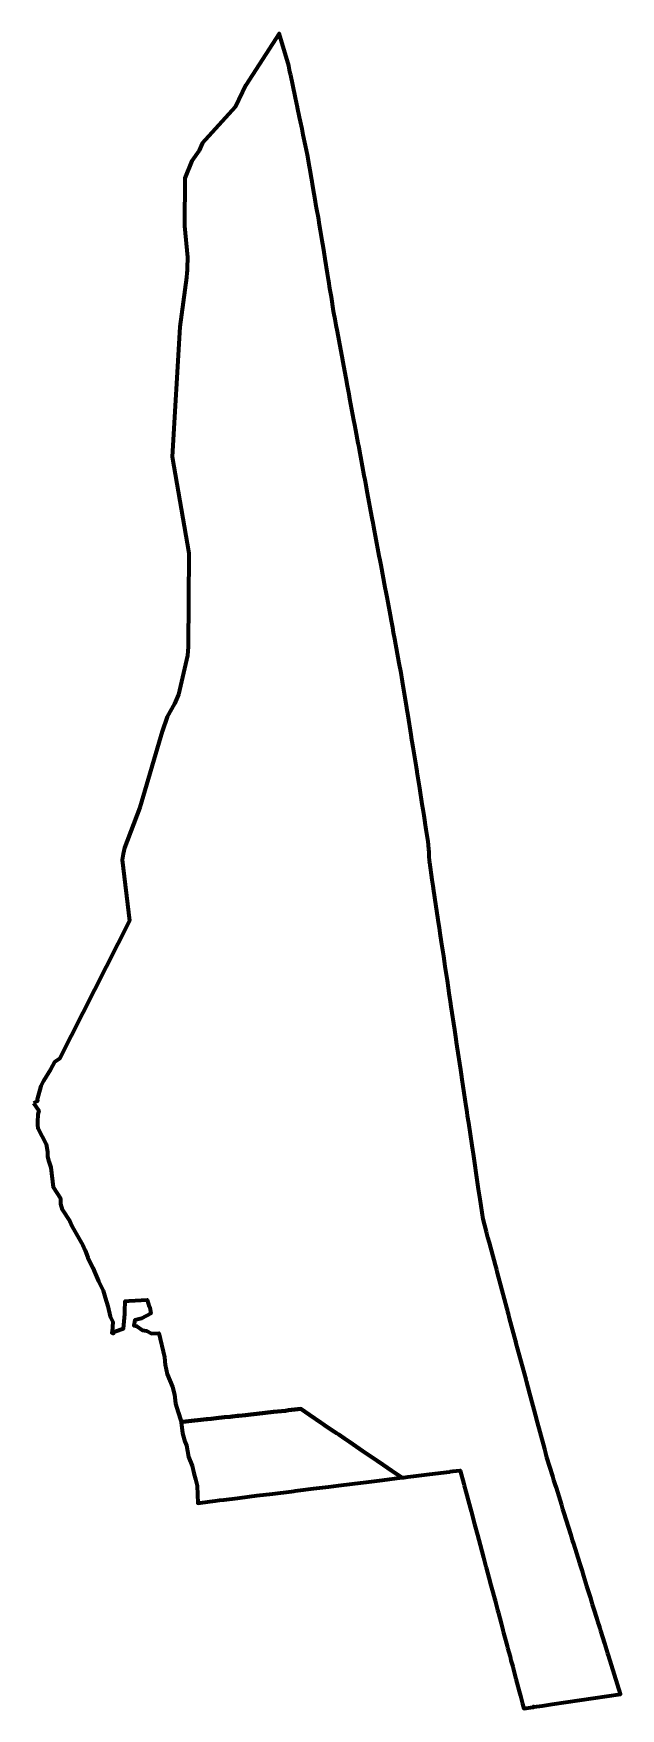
# Model space of a CAD drawing. Header units: metres. Extents: x 808128 to 808223, y 9157433 to 9157703.
import ezdxf

# ---------------------------------------------------------------- set-up
doc = ezdxf.new("R2010")
doc.units = ezdxf.units.M
doc.header["$MEASUREMENT"] = 0
doc.layers.add('2812-21179', color=1, linetype='Continuous')

msp = doc.modelspace()

# ---------------------------------------------------------------- linework, layer by layer
at = {"layer": '2812-21179', "color": 132, "lineweight": 70, "true_color": 0x00cccc}
msp.add_lwpolyline([(808127.86, 9157530.39), (808128.71, 9157529.15), (808128.56, 9157528.57), (808128.51, 9157527.38), (808128.49, 9157526.88), (808128.56, 9157526.35), (808129.9, 9157523.77), (808130.12, 9157522.54), (808130.15, 9157521.76), (808130.35, 9157520.95), (808130.68, 9157520.03), (808131.07, 9157516.84), (808132.23, 9157514.98), (808132.22, 9157514.17), (808132.52, 9157513.21), (808133.73, 9157511.35), (808134.14, 9157510.48), (808135.43, 9157508.22), (808135.82, 9157507.48), (808136.19, 9157506.61), (808136.62, 9157505.48), (808137.45, 9157503.79), (808137.89, 9157502.77), (808138.39, 9157501.68), (808139.1, 9157500.16), (808139.46, 9157499), (808139.89, 9157497.64), (808140.24, 9157495.94), (808140.68, 9157495.08), (808140.59, 9157493.5), (808140.52, 9157493.31), (808140.74, 9157493.22), (808141, 9157493.53), (808142.43, 9157494.03), (808142.63, 9157496.37), (808142.64, 9157496.81), (808142.66, 9157498.44), (808143.31, 9157498.51), (808146.22, 9157498.64), (808146.57, 9157497.57), (808146.66, 9157497.42), (808146.8, 9157496.43), (808145.29, 9157495.65), (808144.23, 9157495.36), (808144.06, 9157494.49), (808144.57, 9157494.39), (808145.45, 9157493.77), (808146.12, 9157493.64), (808146.95, 9157493.24), (808148.11, 9157493.26), (808149.01, 9157489.4), (808149.16, 9157488.17), (808149.46, 9157486.65), (808150.32, 9157484.6), (808150.67, 9157483.37), (808150.81, 9157481.92), (808151.25, 9157480.52), (808151.69, 9157479.15), (808151.72, 9157478.92), (808151.74, 9157478.92), (808152.02, 9157478.95), (808152.5, 9157479.01), (808153.4, 9157479.11), (808154.88, 9157479.27), (808155.81, 9157479.37), (808155.99, 9157479.39), (808156.56, 9157479.45), (808157.36, 9157479.54), (808158.74, 9157479.69), (808159.66, 9157479.79), (808159.96, 9157479.82), (808160, 9157479.83), (808160.83, 9157479.92), (808161.02, 9157479.94), (808162.09, 9157480.06), (808162.98, 9157480.15), (808163.95, 9157480.26), (808166.62, 9157480.55), (808168.55, 9157480.76), (808169.06, 9157480.82), (808170.54, 9157480.98), (808171.06, 9157481.04), (808172.43, 9157480.11), (808174.35, 9157478.8), (808174.67, 9157478.59), (808174.89, 9157478.44), (808175.27, 9157478.18), (808176.47, 9157477.37), (808176.79, 9157477.15), (808177.17, 9157476.89), (808178.09, 9157476.27), (808178.91, 9157475.71), (808181.06, 9157474.24), (808181.21, 9157474.14), (808183.33, 9157472.7), (808184.33, 9157472.03), (808185.76, 9157471.05), (808186.87, 9157470.3), (808187.37, 9157469.96), (808187.7, 9157470), (808188.36, 9157470.08), (808189.24, 9157470.19), (808191.85, 9157470.52), (808195.06, 9157470.91), (808195.18, 9157470.93), (808195.58, 9157470.98), (808196.78, 9157471.13), (808197.37, 9157468.95), (808197.45, 9157468.66), (808197.7, 9157467.72), (808198.23, 9157465.75), (808198.55, 9157464.53), (808199.11, 9157462.44), (808199.58, 9157460.71), (808200.01, 9157459.11), (808200.55, 9157457.06), (808200.95, 9157455.58), (808200.99, 9157455.44), (808201.64, 9157453.02), (808201.65, 9157452.97), (808201.95, 9157451.85), (808202.32, 9157450.48), (808202.32, 9157450.47), (808202.42, 9157450.11), (808202.83, 9157448.59), (808202.96, 9157448.07), (808203.39, 9157446.49), (808203.7, 9157445.33), (808203.81, 9157444.9), (808203.91, 9157444.53), (808204.38, 9157442.8), (808204.46, 9157442.51), (808204.84, 9157441.09), (808205, 9157440.47), (808205.14, 9157439.95), (808205.27, 9157439.47), (808205.36, 9157439.14), (808205.8, 9157437.51), (808205.96, 9157436.91), (808206.34, 9157435.48), (808206.54, 9157434.74), (808206.88, 9157433.45), (808207.09, 9157432.7), (808208.51, 9157432.91), (808208.67, 9157432.93), (808208.65, 9157433.03), (808208.71, 9157432.94), (808210.05, 9157433.14), (808211.63, 9157433.38), (808222.69, 9157435.03), (808220.76, 9157441.23), (808220.65, 9157441.59), (808220.16, 9157443.17), (808219.52, 9157445.22), (808219.38, 9157445.66), (808219.24, 9157446.12), (808219.09, 9157446.59), (808218.93, 9157447.12), (808218.92, 9157447.16), (808218.4, 9157448.82), (808218.19, 9157449.5), (808217.82, 9157450.66), (808217.57, 9157451.49), (808217.27, 9157452.44), (808216.76, 9157454.08), (808216.47, 9157455.01), (808216.11, 9157456.16), (808215.15, 9157459.26), (808214.96, 9157459.85), (808214.65, 9157460.84), (808213.61, 9157464.2), (808213.4, 9157464.88), (808213.2, 9157465.52), (808212.33, 9157468.31), (808212.14, 9157468.9), (808211.94, 9157469.54), (808211.74, 9157470.21), (808210.79, 9157473.23), (808210.62, 9157473.88), (808210.44, 9157474.57), (808209.13, 9157479.44), (808209.12, 9157479.46), (808209.12, 9157479.48), (808209.12, 9157479.49), (808209.11, 9157479.5), (808208.04, 9157483.5), (808207.5, 9157485.53), (808207.46, 9157485.65), (808207.43, 9157485.78), (808205.86, 9157491.62), (808205.82, 9157491.79), (808205.78, 9157491.95), (808205.74, 9157492.09), (808204.78, 9157495.66), (808204.59, 9157496.37), (808204.49, 9157496.74), (808204.41, 9157497.06), (808204.33, 9157497.35), (808203.58, 9157500.15), (808202.77, 9157503.18), (808202.69, 9157503.47), (808202.48, 9157504.26), (808201.51, 9157507.87), (808201.28, 9157508.73), (808201.11, 9157509.36), (808201.03, 9157509.64), (808200.49, 9157511.66), (808200.01, 9157514.87), (808199.77, 9157516.52), (808199.66, 9157517.25), (808198.92, 9157522.2), (808198.82, 9157522.84), (808198.71, 9157523.55), (808198.17, 9157527.2), (808198, 9157528.34), (808197.92, 9157528.88), (808197.85, 9157529.3), (808197.77, 9157529.88), (808197.11, 9157534.23), (808197, 9157535.01), (808196.88, 9157535.79), (808196.32, 9157539.56), (808196.22, 9157540.24), (808196.21, 9157540.28), (808196.09, 9157541.1), (808195.92, 9157542.22), (808195.35, 9157545.99), (808195.23, 9157546.79), (808195.13, 9157547.46), (808195.03, 9157548.14), (808194.9, 9157549.02), (808194.73, 9157550.18), (808194.39, 9157552.45), (808194.26, 9157553.31), (808194.14, 9157554.11), (808193.8, 9157556.37), (808193.58, 9157557.81), (808193.45, 9157558.7), (808193.31, 9157559.61), (808193.2, 9157560.36), (808192.77, 9157563.22), (808192.66, 9157563.96), (808192.56, 9157564.67), (808192.44, 9157565.44), (808192.29, 9157566.43), (808191.87, 9157569.23), (808191.86, 9157569.37), (808191.8, 9157570.35), (808191.76, 9157570.92), (808191.72, 9157571.4), (808191.64, 9157572.63), (808191.32, 9157574.57), (808191.15, 9157575.64), (808191.15, 9157575.66), (808190.96, 9157576.79), (808190.8, 9157577.78), (808190.67, 9157578.62), (808190.25, 9157581.24), (808190.1, 9157582.17), (808189.94, 9157583.14), (808189.83, 9157583.82), (808189.82, 9157583.93), (808189.71, 9157584.62), (808189.19, 9157587.83), (808189.04, 9157588.78), (808189, 9157589.03), (808188.87, 9157589.81), (808188.37, 9157592.98), (808188.18, 9157594.16), (808188.17, 9157594.23), (808188.02, 9157595.18), (808187.5, 9157598.43), (808187.39, 9157599.12), (808187.33, 9157599.45), (808187.26, 9157599.82), (808186.96, 9157601.42), (808186.23, 9157605.32), (808186.23, 9157605.35), (808186.04, 9157606.34), (808185.89, 9157607.18), (808185.69, 9157608.23), (808185.52, 9157609.16), (808185.14, 9157611.2), (808184.98, 9157612.06), (808184.82, 9157612.88), (808184.68, 9157613.63), (808184.01, 9157617.22), (808183.86, 9157618.04), (808183.73, 9157618.7), (808183.62, 9157619.3), (808182.85, 9157623.41), (808182.73, 9157624.04), (808182.64, 9157624.52), (808182.54, 9157625.08), (808181.84, 9157628.82), (808181.73, 9157629.41), (808181.6, 9157630.12), (808181.44, 9157630.97), (808181.3, 9157631.7), (808180.74, 9157634.7), (808180.58, 9157635.58), (808180.45, 9157636.26), (808180.33, 9157636.9), (808179.94, 9157639.01), (808179.78, 9157639.85), (808179.63, 9157640.63), (808178.99, 9157644.06), (808178.85, 9157644.82), (808178.65, 9157645.88), (808178.55, 9157646.45), (808178.48, 9157646.78), (808177.88, 9157649.99), (808177.72, 9157650.87), (808177.51, 9157652.01), (808176.96, 9157654.93), (808176.77, 9157655.93), (808176.59, 9157656.89), (808176.4, 9157657.95), (808176.35, 9157658.2), (808175.98, 9157660.5), (808175.76, 9157661.89), (808175.57, 9157663.07), (808175.53, 9157663.31), (808175.38, 9157664.27), (808175, 9157666.67), (808174.83, 9157667.73), (808174.72, 9157668.42), (808174.52, 9157669.59), (808174.24, 9157671.23), (808174.08, 9157672.16), (808173.88, 9157673.31), (808173.65, 9157674.64), (808173.5, 9157675.48), (808173.43, 9157675.93), (808173.01, 9157678.37), (808172.82, 9157679.46), (808172.78, 9157679.67), (808172.61, 9157680.67), (808172.46, 9157681.54), (808172.14, 9157683.44), (808171.81, 9157684.97), (808171.45, 9157686.65), (808171.25, 9157687.62), (808170.99, 9157688.82), (808170.85, 9157689.52), (808170.52, 9157691.08), (808170.5, 9157691.14), (808170.19, 9157692.64), (808169.74, 9157694.76), (808169.41, 9157696.29), (808169.3, 9157696.81), (808169.1, 9157697.78), (808169.1, 9157697.78), (808167.53, 9157703.02), (808162.18, 9157694.67), (808160.5, 9157691.21), (808155.13, 9157685.25), (808154.62, 9157684.16), (808153.42, 9157682.48), (808152.33, 9157679.69), (808152.26, 9157671.98), (808152.72, 9157666.92), (808152.71, 9157665.15), (808152.71, 9157664.76), (808152.62, 9157664.4), (808152.59, 9157663.66), (808151.51, 9157655.69), (808150.28, 9157634.68), (808152.94, 9157619.13), (808152.83, 9157604.02), (808152.72, 9157602.61), (808151.27, 9157596.34), (808150.65, 9157594.83), (808149.48, 9157592.73), (808148.64, 9157590.35), (808145.04, 9157578.11), (808142.55, 9157571.62), (808142.35, 9157570.64), (808142.21, 9157569.66), (808143.39, 9157559.83), (808132.06, 9157537.52), (808131.27, 9157536.99), (808130.59, 9157535.82), (808129.5, 9157534.01), (808129.07, 9157533.14), (808128.47, 9157530.99), (808128.54, 9157530.69)], close=True, dxfattribs=at)
at = {"layer": '2812-21179', "color": 254, "lineweight": 70, "true_color": 0xcccccc}
msp.add_lwpolyline([(808151.72, 9157478.92), (808151.94, 9157477.14), (808152.32, 9157475.77), (808152.57, 9157475.13), (808152.9, 9157473.3), (808153.51, 9157471.84), (808153.79, 9157470.65), (808154.06, 9157469.7), (808154.33, 9157468.61), (808154.42, 9157465.86), (808156.36, 9157466.1), (808157.24, 9157466.21), (808157.94, 9157466.3), (808158.59, 9157466.38), (808160.84, 9157466.66), (808162.78, 9157466.9), (808163.97, 9157467.05), (808166.46, 9157467.36), (808169.53, 9157467.74), (808169.91, 9157467.79), (808170.11, 9157467.81), (808170.58, 9157467.87), (808173.12, 9157468.18), (808175.51, 9157468.48), (808177.16, 9157468.69), (808179.32, 9157468.96), (808180.7, 9157469.13), (808181.59, 9157469.24), (808184.2, 9157469.56), (808187.37, 9157469.96), (808186.87, 9157470.3), (808185.76, 9157471.05), (808184.33, 9157472.03), (808183.33, 9157472.7), (808181.21, 9157474.14), (808181.06, 9157474.24), (808178.91, 9157475.71), (808178.09, 9157476.27), (808177.17, 9157476.89), (808176.79, 9157477.15), (808176.47, 9157477.37), (808175.27, 9157478.18), (808174.89, 9157478.44), (808174.67, 9157478.59), (808174.35, 9157478.8), (808172.43, 9157480.11), (808171.06, 9157481.04), (808170.54, 9157480.98), (808169.06, 9157480.82), (808168.55, 9157480.76), (808166.62, 9157480.55), (808163.95, 9157480.26), (808162.98, 9157480.15), (808162.09, 9157480.06), (808161.02, 9157479.94), (808160.83, 9157479.92), (808160, 9157479.83), (808159.96, 9157479.82), (808159.66, 9157479.79), (808158.74, 9157479.69), (808157.36, 9157479.54), (808156.56, 9157479.45), (808155.99, 9157479.39), (808155.81, 9157479.37), (808154.88, 9157479.27), (808153.4, 9157479.11), (808152.5, 9157479.01), (808152.02, 9157478.95), (808151.74, 9157478.92)], close=True, dxfattribs=at)

doc.saveas('drawing.dxf')
